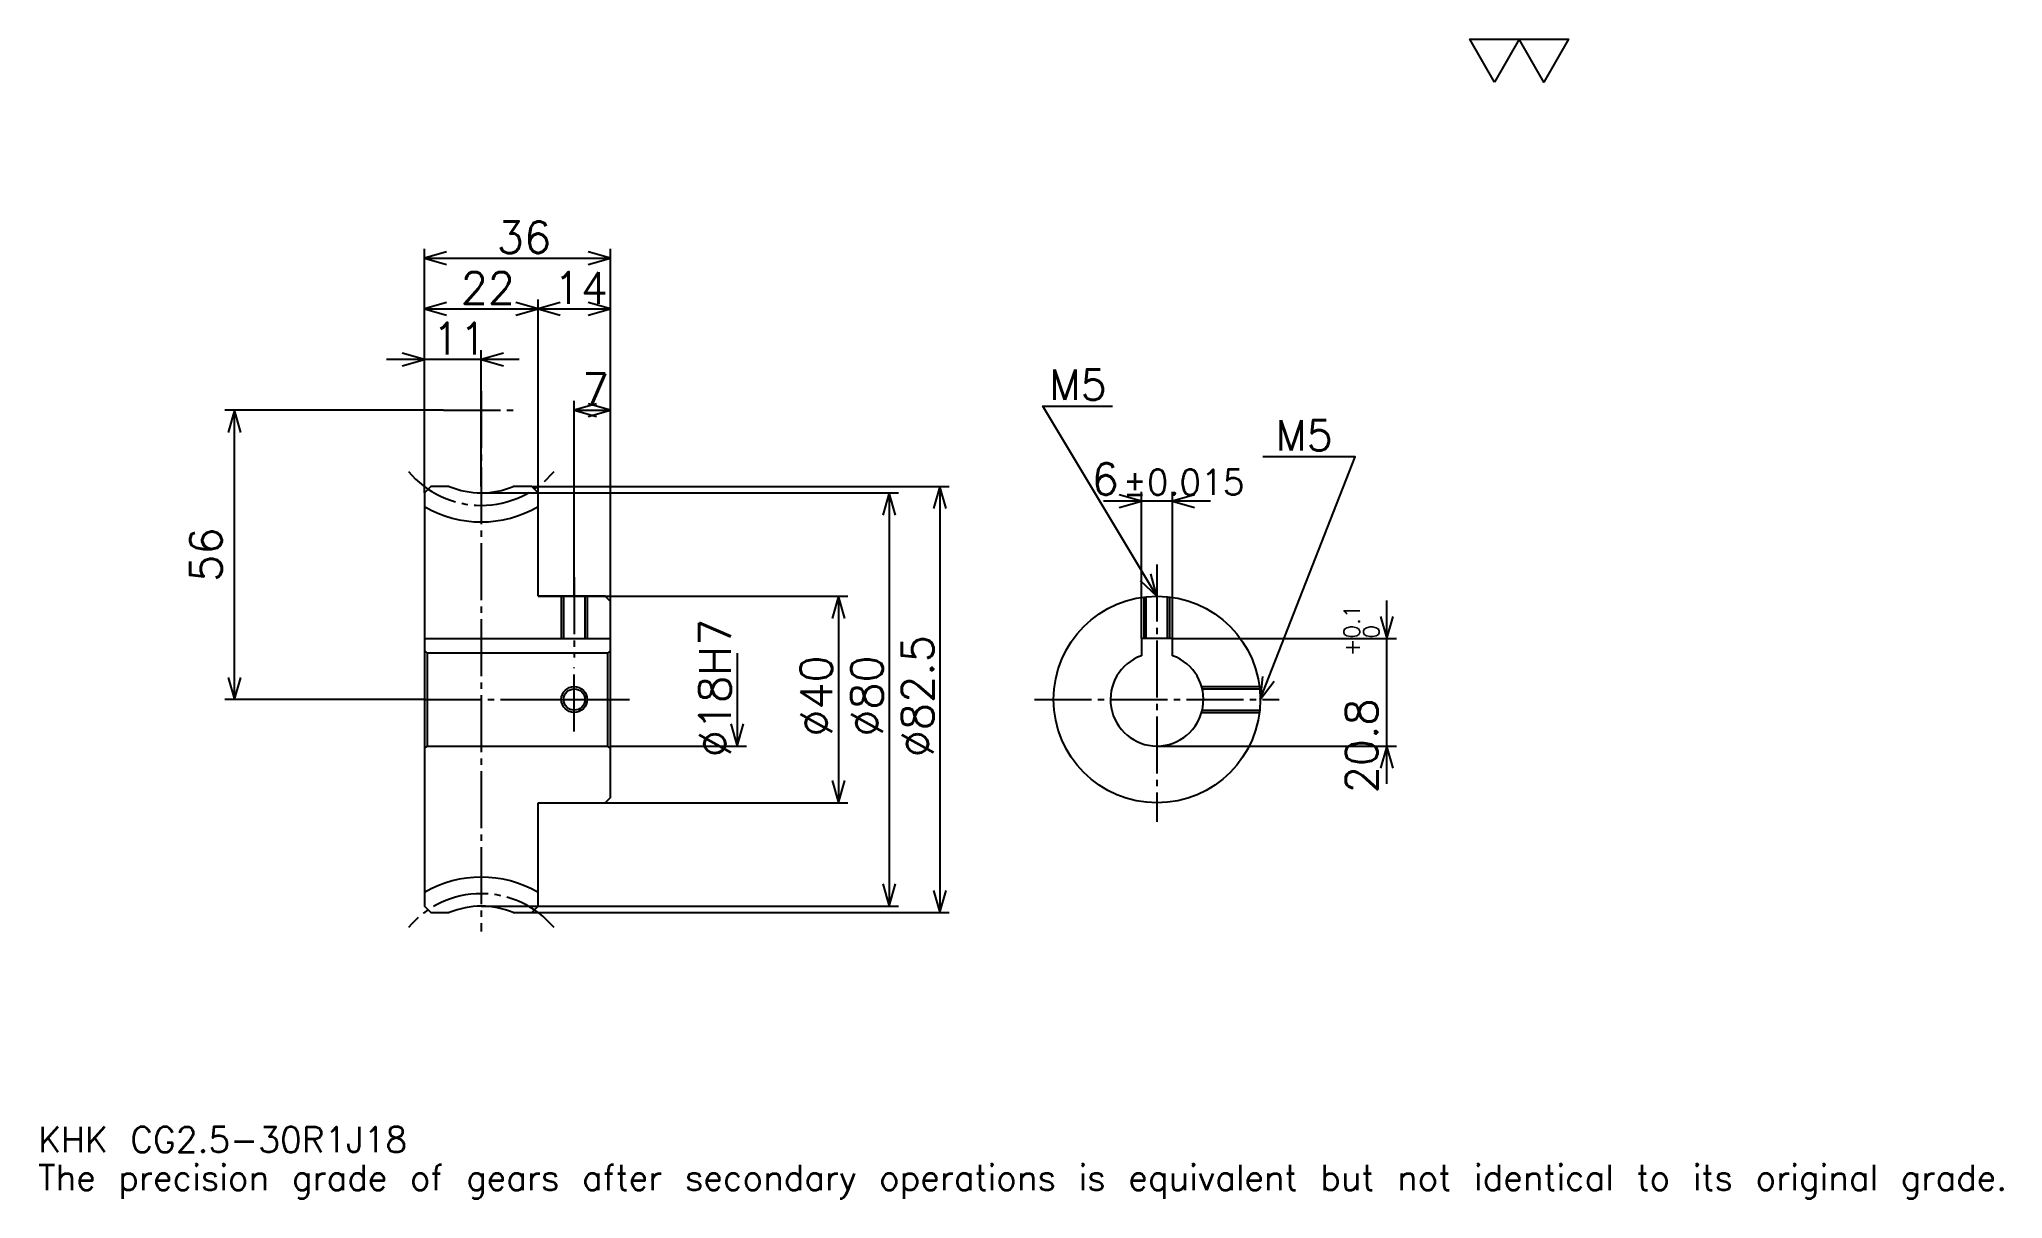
# Model space of a CAD drawing. Extents: x 12 to 393, y 4 to 229.
import ezdxf

# ---------------------------------------------------------------- set-up
doc = ezdxf.new("R2010")
doc.units = 0
doc.linetypes.add('DASHDOT', pattern=[14.709676, 11.032258, -1.225806, 1.225806, -1.225806])
doc.layers.get('0').update_dxf_attribs({"linetype": 'CONTINUOUS'})
doc.layers.add('DASHDOT', color=6, linetype='DASHDOT')
doc.styles.add('KANJI', font='TXT', dxfattribs={"bigfont": 'BIGFONT'})

msp = doc.modelspace()

# ---------------------------------------------------------------- linework, layer by layer
at = {"color": 5}
for p, q in [((87.032257, 142.379028), (87.032257, 188.387085)), ((87.032257, 186.548386), (123.032257, 186.548386)), ((123.032257, 142.379028), (123.032257, 188.387085)), ((87.032257, 176.741928), (109.032257, 176.741928)), ((109.032257, 142.379028), (109.032257, 178.580627)), ((109.032257, 176.741928), (123.032257, 176.741928)), ((98.032257, 142.379028), (98.032257, 168.774185)), ((105.3871, 166.935486), (79.677422, 166.935486)), ((90.709679, 157.129028), (48.419357, 157.129028)), ((50.258064, 101.129028), (50.258064, 157.129028)), ((116.032257, 142.379028), (116.032257, 158.967743)), ((116.032257, 157.129028), (123.032257, 157.129028)), ((87.032257, 141.153229), (87.032257, 142.379028)), ((98.032257, 141.129028), (123.032257, 141.129028)), ((107.80645, 142.379028), (123.032257, 142.379028)), ((109.032257, 141.153229), (109.032257, 142.379028)), ((116.032257, 121.129028), (116.032257, 142.379028)), ((116.032257, 121.129028), (116.032257, 142.379028)), ((123.032257, 142.379028), (188.6129, 142.379028)), ((123.032257, 120.129028), (123.032257, 142.379028)), ((123.032257, 141.129028), (178.806458, 141.129028)), ((176.967743, 141.129028), (176.967743, 61.129028)), ((186.7742, 142.379028), (186.7742, 59.879028)), ((225.838715, 112.929031), (225.838715, 141.354828)), ((231.838715, 112.929031), (231.838715, 141.354828)), ((239.193558, 139.516129), (218.483871, 139.516129)), ((109.032257, 121.129028), (123.032257, 121.129028)), ((123.032257, 121.129028), (169, 121.129028)), ((167.161285, 121.129028), (167.161285, 81.129028)), ((273.354858, 84.774193), (273.354858, 120.283867)), ((231.838715, 112.929031), (275.193542, 112.929031)), ((147.548386, 110.129028), (147.548386, 92.129028)), ((87.032257, 101.129028), (48.419353, 101.129028)), ((123.032257, 92.129028), (149.3871, 92.129028)), ((228.838715, 92.129028), (275.193542, 92.129028)), ((109.032257, 81.129028), (123.032257, 81.129028)), ((123.032257, 81.129028), (169, 81.129028)), ((98.032257, 61.129028), (123.032257, 61.129028)), ((123.032257, 61.129028), (178.806458, 61.129028)), ((107.80645, 59.879028), (123.032257, 59.879028)), ((123.032257, 59.879028), (188.6129, 59.879028))]:
    msp.add_line(p, q, dxfattribs=at)
at = {"color": 4}
for p, q in [((87.032257, 112.929031), (123.032257, 112.929031)), ((123.032257, 110.629028), (122.532257, 110.129028)), ((87.032257, 91.629028), (87.532257, 92.129028)), ((123.032257, 91.629028), (122.532257, 92.129028))]:
    msp.add_line(p, q, dxfattribs=at)
at = {"color": 7}
msp.add_lwpolyline([(294.193542, 220.645157), (289.412903, 228.93161), (308.535492, 228.93161), (303.754822, 220.645157), (298.974182, 228.93161), (294.193542, 220.645157)], dxfattribs=at)
at = {"color": 5}
for points in [[(91.322578, 187.7742), (87.032257, 186.548386), (91.322578, 185.322571)], [(118.741936, 185.322571), (123.032257, 186.548386), (118.741936, 187.7742)], [(91.322578, 177.967743), (87.032257, 176.741928), (91.322578, 175.516113)], [(104.741936, 175.516113), (109.032257, 176.741928), (104.741936, 177.967743)], [(113.322578, 177.967743), (109.032257, 176.741928), (113.322578, 175.516113)], [(118.741936, 175.516113), (123.032257, 176.741928), (118.741936, 177.967743)], [(82.741936, 165.709671), (87.032257, 166.935486), (82.741936, 168.161285)], [(102.322578, 168.161285), (98.032257, 166.935486), (102.322578, 165.709671)], [(51.483871, 152.838715), (50.258064, 157.129028), (49.032257, 152.838715)], [(120.322578, 158.354828), (116.032257, 157.129028), (120.322578, 155.903229)], [(118.741936, 155.903229), (123.032257, 157.129028), (118.741936, 158.354828)], [(228.838715, 121.129028), (206.7742, 157.903229), (220.258057, 157.903229)], [(248.838715, 101.129028), (267.2258, 148.096771), (249.329025, 148.096771)], [(178.193542, 136.838715), (176.967743, 141.129028), (175.741943, 136.838715)], [(188, 138.088715), (186.7742, 142.379028), (185.548386, 138.088715)], [(221.548386, 138.290314), (225.838715, 139.516129), (221.548386, 140.741928)], [(236.129044, 140.741928), (231.838715, 139.516129), (236.129044, 138.290314)], [(225.580246, 124.177277), (228.838715, 121.129028), (227.68248, 125.438622)], [(168.387085, 116.838707), (167.161285, 121.129028), (165.935486, 116.838707)], [(272.129028, 117.219353), (273.354858, 112.929031), (274.580627, 117.219353)], [(49.032257, 105.41935), (50.258064, 101.129028), (51.483871, 105.41935)], [(249.261276, 105.570976), (248.838715, 101.129028), (251.544174, 104.677261)], [(146.322571, 96.41935), (147.548386, 92.129028), (148.7742, 96.41935)], [(274.580627, 87.838707), (273.354858, 92.129028), (272.129028, 87.838707)], [(165.935486, 85.41935), (167.161285, 81.129028), (168.387085, 85.41935)], [(175.741943, 65.41935), (176.967743, 61.129028), (178.193542, 65.41935)], [(185.548386, 64.16935), (186.7742, 59.879028), (188, 64.16935)]]:
    msp.add_lwpolyline(points, dxfattribs=at)
at = {"color": 4}
for points in [[(91.832458, 142.379028), (88.258064, 142.379028), (87.032257, 141.153229), (87.032257, 91.629028)], [(109.032257, 121.129028), (109.032257, 141.153229), (107.80645, 142.379028), (104.232056, 142.379028)], [(109.032257, 81.129028), (122.032257, 81.129028), (123.032257, 82.129028), (123.032257, 120.129028), (122.032257, 121.129028), (109.032257, 121.129028)], [(113.532257, 121.129028), (113.532257, 112.929031)], [(113.967255, 121.129028), (113.967255, 112.929031)], [(118.09726, 121.129028), (118.09726, 112.929031)], [(118.532257, 121.129028), (118.532257, 112.929031)], [(226.338715, 112.929031), (226.338715, 120.97216)], [(226.773712, 112.929031), (226.773712, 121.022141)], [(230.903717, 112.929031), (230.903717, 121.022141)], [(231.338715, 112.929031), (231.338715, 120.97216)], [(87.032257, 110.629028), (87.532257, 110.129028), (87.532257, 92.129028), (122.532257, 92.129028), (122.532257, 110.129028), (87.532257, 110.129028)], [(231.838715, 109.614311), (231.838715, 112.929031), (225.838715, 112.929031), (225.838715, 109.614311)], [(237.484528, 103.629028), (248.681854, 103.629028)], [(237.598618, 103.194031), (248.731827, 103.194031)], [(237.598618, 99.064026), (248.731827, 99.064026)], [(237.484528, 98.629028), (248.681854, 98.629028)], [(87.032257, 91.629028), (87.032257, 61.104836), (88.258064, 59.879028), (91.832458, 59.879028)], [(104.232056, 59.879028), (107.80645, 59.879028), (109.032257, 61.104836), (109.032257, 81.129028)]]:
    msp.add_lwpolyline(points, dxfattribs=at)
for centre, radius in [((228.838715, 101.129028), 20), ((116.032257, 101.129028), 2.065)]:
    msp.add_circle(centre, radius, dxfattribs=at)
at = {"color": 7}
msp.add_circle((116.032257, 101.129028), 2.5, dxfattribs=at)
at = {"color": 4}
for centre, radius, start, end in [((98.032257, 157.129028), 16, 247.20175188, 292.79824812), ((98.032257, 157.129028), 21.625, 239.42468485, 300.57531515), ((228.838715, 101.129028), 9, 109.47122094, 70.52877906), ((98.032257, 45.129028), 21.625, 59.42468485, 120.57531515), ((98.032257, 45.129028), 16, 67.20175188, 112.79824812)]:
    msp.add_arc(centre, radius, start, end, dxfattribs=at)
at = {"layer": 'DASHDOT', "color": 7}
for p, q in [((98.032257, 160.806442), (98.032257, 56.201611)), ((90.709679, 157.129028), (105.354836, 157.129028)), ((228.838715, 127.258057), (228.838715, 77.451607)), ((87.032257, 101.129028), (126.709671, 101.129028)), ((205.161285, 101.129028), (252.516129, 101.129028))]:
    msp.add_line(p, q, dxfattribs=at)
for points in [[(116.032257, 124.80645), (116.032257, 109.25161)], [(116.032257, 94.951607), (116.032257, 107.30645)], [(109.854836, 101.129028), (122.209671, 101.129028)]]:
    msp.add_lwpolyline(points, dxfattribs=at)
for centre, start, end in [((98.032257, 157.129028), 219.99999848, 320.00000152), ((98.032257, 45.129028), 39.99999848, 140.00000152)]:
    msp.add_arc(centre, 18.415, start, end, dxfattribs=at)

# ---------------------------------------------------------------- texts
at = {"color": 7, "style": 'KANJI'}
for s, height, p in [('36', 6.129032, (101.048386, 187.529022)), ('22', 6.129032, (94.048386, 177.722565)), ('14', 6.129032, (112.048386, 177.722565)), ('11', 6.129032, (88.548386, 167.916122)), ('7', 6.129032, (117.540321, 158.10968)), ('M5', 5.883871, (208, 159.129028)), ('M5', 5.883871, (251.78064, 149.322571)), ('6', 6.129032, (216.18718, 140.741928)), ('%%p0.015', 4.903226, (222.254166, 140.741928)), ('KHK CG2.5-30R1J18', 4.903226, (12.258064, 13.483871)), ('The precision grade of gears after secondary operations is equivalent but not identical to its original grade.', 4.903226, (12.258064, 6.129032))]:
    msp.add_text(s, height=height, dxfattribs=at).set_placement(p)
for s, height, p in [('56', 6.129032, (47.80645, 123.91935)), ('0.1', 3.064516, (268.083862, 112.934097)), ('%%c18H7', 6.129032, (146.322571, 89.943542)), ('0', 3.064516, (271.883881, 112.934097)), ('%%c82.5', 6.129032, (185.548386, 89.943542)), ('+', 3.064516, (268.083862, 109.501839)), ('%%c40', 6.129032, (165.935486, 93.927414)), ('%%c80', 6.129032, (175.741943, 93.927414)), ('20.8', 6.129032, (271.516113, 82.972961))]:
    msp.add_text(s, height=height, rotation=90, dxfattribs=at).set_placement(p)

doc.saveas('drawing.dxf')
